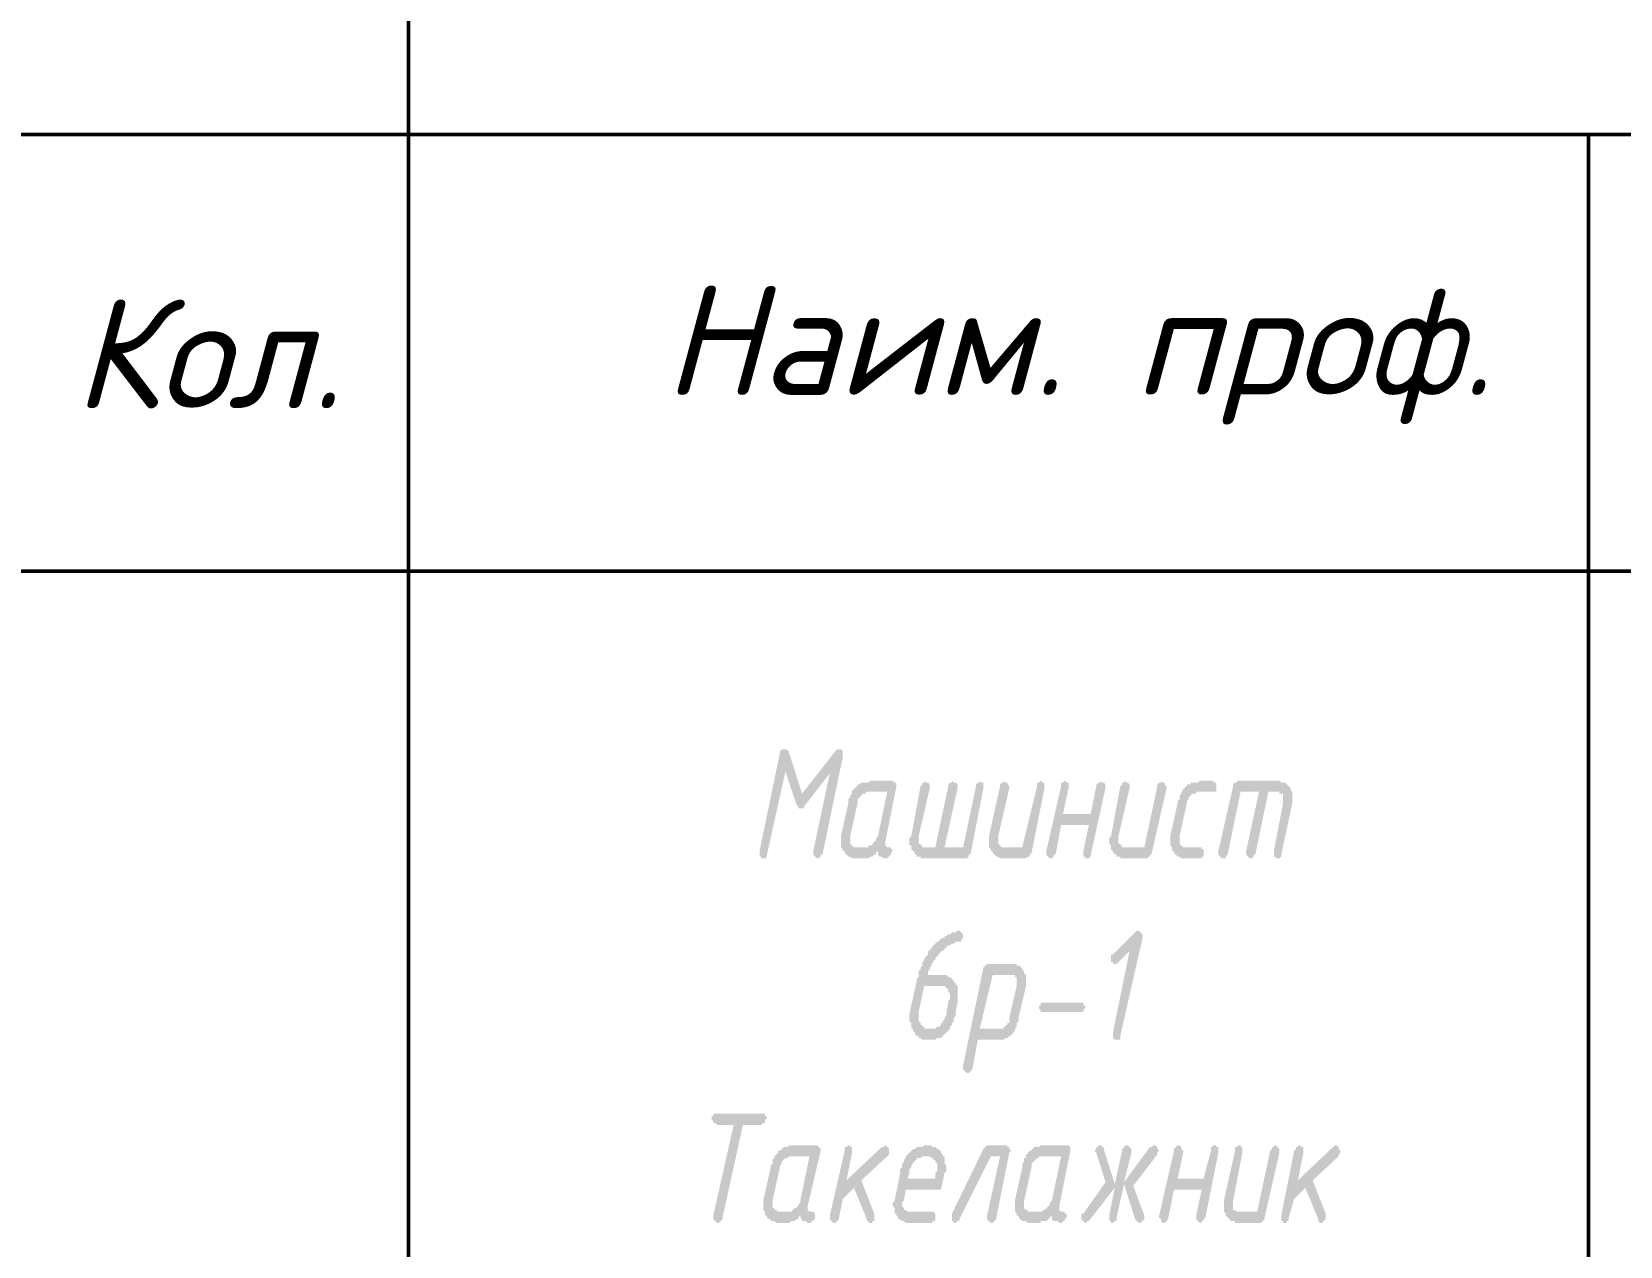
# Model space of a CAD drawing. Header units: millimetres. Extents: x 2279 to 5236, y 896 to 2828.
# Drawn here: x 4141.61 to 4177.96, y 1896.56 to 1924.35 of the extents above; entities that cross this region are included whole.
import ezdxf

# ---------------------------------------------------------------- set-up
doc = ezdxf.new("R2010")
doc.units = ezdxf.units.MM
doc.layers.add('PDF _!!ТОНКАЯ', color=7, linetype='Continuous')
doc.layers.add('PDF _Текст', color=7, linetype='Continuous')
doc.styles.add('PDF ISOCPEUR Italic', font='isocpeui.ttf')

msp = doc.modelspace()

# ---------------------------------------------------------------- hatches: boundary and pattern name
at = {"layer": 'PDF _!!ТОНКАЯ', "transparency": 33554559}
for points in [[(4158.853, 1907.423), (4158.43, 1905.518), (4158.43, 1905.518), (4158.43, 1905.476), (4158.388, 1905.434), (4158.388, 1905.434), (4158.345, 1905.434), (4158.303, 1905.434), (4158.303, 1905.476), (4158.261, 1905.476), (4158.261, 1905.518), (4158.261, 1905.561), (4158.261, 1905.561), (4158.261, 1905.603), (4158.261, 1905.603), (4158.726, 1907.847), (4158.726, 1907.889), (4158.769, 1907.931), (4158.769, 1907.931), (4158.811, 1907.931), (4158.811, 1907.931), (4158.853, 1907.931), (4158.896, 1907.931), (4158.896, 1907.889), (4158.938, 1907.889), (4158.938, 1907.847), (4159.234, 1906.915), (4159.996, 1907.889), (4160.039, 1907.931), (4160.039, 1907.931), (4160.081, 1907.931), (4160.123, 1907.931), (4160.123, 1907.931), (4160.166, 1907.889), (4160.166, 1907.889), (4160.166, 1907.847), (4160.166, 1907.804), (4160.166, 1907.762), (4160.166, 1907.762), (4159.7, 1905.518), (4159.658, 1905.518), (4159.658, 1905.476), (4159.615, 1905.434), (4159.615, 1905.434), (4159.573, 1905.434), (4159.573, 1905.434), (4159.531, 1905.476), (4159.531, 1905.476), (4159.488, 1905.518), (4159.488, 1905.561), (4159.488, 1905.561), (4159.488, 1905.603), (4159.488, 1905.603), (4159.869, 1907.381), (4159.277, 1906.619), (4159.277, 1906.577), (4159.234, 1906.577), (4159.192, 1906.577), (4159.192, 1906.577), (4159.15, 1906.577), (4159.15, 1906.619), (4159.107, 1906.661)], [(4163.087, 1905.518), (4163.045, 1905.518), (4163.045, 1905.476), (4163.045, 1905.476), (4163.002, 1905.434), (4163.002, 1905.434), (4162.96, 1905.434), (4162.028, 1905.434), (4161.986, 1905.434), (4161.944, 1905.434), (4161.944, 1905.476), (4161.901, 1905.476), (4161.859, 1905.476), (4161.859, 1905.518), (4161.817, 1905.518), (4161.817, 1905.561), (4161.817, 1905.561), (4161.774, 1905.603), (4161.774, 1905.603), (4161.732, 1905.645), (4161.732, 1905.688), (4161.732, 1905.73), (4161.69, 1905.73), (4161.69, 1905.772), (4161.69, 1905.815), (4161.69, 1905.857), (4161.69, 1905.857), (4161.69, 1905.899), (4161.732, 1905.942), (4161.944, 1907.085), (4161.986, 1907.127), (4161.986, 1907.169), (4162.028, 1907.169), (4162.028, 1907.169), (4162.071, 1907.212), (4162.071, 1907.169), (4162.113, 1907.169), (4162.113, 1907.169), (4162.155, 1907.127), (4162.155, 1907.085), (4162.155, 1907.085), (4162.155, 1907.042), (4162.155, 1907.042), (4161.901, 1905.942), (4161.901, 1905.899), (4161.901, 1905.857), (4161.901, 1905.857), (4161.901, 1905.815), (4161.901, 1905.772), (4161.944, 1905.772), (4161.944, 1905.73), (4161.986, 1905.73), (4161.986, 1905.688), (4162.028, 1905.688), (4162.071, 1905.688), (4162.071, 1905.688), (4162.282, 1905.688), (4162.579, 1907.085), (4162.579, 1907.127), (4162.621, 1907.169), (4162.621, 1907.169), (4162.664, 1907.169), (4162.664, 1907.212), (4162.706, 1907.169), (4162.748, 1907.169), (4162.748, 1907.169), (4162.791, 1907.127), (4162.791, 1907.085), (4162.791, 1907.085), (4162.791, 1907.042), (4162.791, 1907.042), (4162.494, 1905.688), (4162.918, 1905.688), (4163.214, 1907.085), (4163.214, 1907.127), (4163.256, 1907.169), (4163.256, 1907.169), (4163.299, 1907.169), (4163.299, 1907.212), (4163.341, 1907.169), (4163.341, 1907.169), (4163.383, 1907.169), (4163.383, 1907.127), (4163.383, 1907.085), (4163.383, 1907.085), (4163.383, 1907.042), (4163.383, 1907.042)], [(4164.611, 1907.085), (4164.611, 1907.127), (4164.611, 1907.169), (4164.653, 1907.169), (4164.653, 1907.169), (4164.696, 1907.212), (4164.738, 1907.169), (4164.738, 1907.169), (4164.78, 1907.169), (4164.78, 1907.127), (4164.78, 1907.085), (4164.78, 1907.085), (4164.78, 1907.042), (4164.78, 1907.042), (4164.484, 1905.561), (4164.442, 1905.518), (4164.442, 1905.518), (4164.442, 1905.476), (4164.399, 1905.476), (4164.357, 1905.434), (4164.357, 1905.434), (4164.357, 1905.434), (4163.807, 1905.434), (4163.807, 1905.434), (4163.764, 1905.434), (4163.722, 1905.476), (4163.722, 1905.476), (4163.68, 1905.476), (4163.637, 1905.518), (4163.637, 1905.518), (4163.595, 1905.561), (4163.595, 1905.561), (4163.595, 1905.603), (4163.553, 1905.603), (4163.553, 1905.645), (4163.51, 1905.688), (4163.51, 1905.73), (4163.51, 1905.772), (4163.51, 1905.772), (4163.51, 1905.815), (4163.51, 1905.857), (4163.51, 1905.857), (4163.51, 1905.899), (4163.51, 1905.942), (4163.764, 1907.085), (4163.764, 1907.127), (4163.807, 1907.169), (4163.807, 1907.169), (4163.849, 1907.169), (4163.849, 1907.212), (4163.891, 1907.169), (4163.934, 1907.169), (4163.934, 1907.169), (4163.934, 1907.127), (4163.976, 1907.085), (4163.976, 1907.085), (4163.976, 1907.042), (4163.976, 1907.042), (4163.722, 1905.942), (4163.722, 1905.899), (4163.722, 1905.857), (4163.722, 1905.857), (4163.722, 1905.815), (4163.722, 1905.772), (4163.722, 1905.772), (4163.764, 1905.73), (4163.764, 1905.73), (4163.807, 1905.688), (4163.807, 1905.688), (4163.849, 1905.688), (4163.891, 1905.688), (4164.272, 1905.688)], [(4165.796, 1906.196), (4165.161, 1906.196), (4165.034, 1905.518), (4164.992, 1905.518), (4164.992, 1905.476), (4164.95, 1905.434), (4164.95, 1905.434), (4164.907, 1905.434), (4164.907, 1905.434), (4164.865, 1905.476), (4164.865, 1905.476), (4164.823, 1905.518), (4164.823, 1905.561), (4164.823, 1905.561), (4164.823, 1905.603), (4164.823, 1905.603), (4165.161, 1907.085), (4165.161, 1907.127), (4165.161, 1907.169), (4165.204, 1907.169), (4165.204, 1907.169), (4165.246, 1907.212), (4165.288, 1907.169), (4165.288, 1907.169), (4165.331, 1907.169), (4165.331, 1907.127), (4165.331, 1907.085), (4165.331, 1907.085), (4165.331, 1907.042), (4165.331, 1907.042), (4165.204, 1906.45), (4165.839, 1906.45), (4165.966, 1907.085), (4165.966, 1907.127), (4166.008, 1907.169), (4166.008, 1907.169), (4166.05, 1907.169), (4166.05, 1907.212), (4166.093, 1907.169), (4166.135, 1907.169), (4166.135, 1907.169), (4166.177, 1907.127), (4166.177, 1907.085), (4166.177, 1907.085), (4166.177, 1907.042), (4166.177, 1907.042), (4165.839, 1905.518), (4165.839, 1905.518), (4165.839, 1905.476), (4165.796, 1905.434), (4165.754, 1905.434), (4165.754, 1905.434), (4165.712, 1905.434), (4165.712, 1905.476), (4165.669, 1905.476), (4165.669, 1905.518), (4165.669, 1905.561), (4165.669, 1905.561), (4165.669, 1905.603), (4165.669, 1905.603)], [(4167.363, 1907.085), (4167.363, 1907.127), (4167.405, 1907.169), (4167.405, 1907.169), (4167.447, 1907.169), (4167.447, 1907.212), (4167.49, 1907.169), (4167.532, 1907.169), (4167.532, 1907.169), (4167.532, 1907.127), (4167.574, 1907.085), (4167.574, 1907.085), (4167.574, 1907.042), (4167.574, 1907.042), (4167.236, 1905.561), (4167.236, 1905.518), (4167.193, 1905.518), (4167.193, 1905.476), (4167.151, 1905.476), (4167.151, 1905.434), (4167.109, 1905.434), (4167.109, 1905.434), (4166.601, 1905.434), (4166.558, 1905.434), (4166.516, 1905.434), (4166.516, 1905.476), (4166.474, 1905.476), (4166.431, 1905.476), (4166.431, 1905.518), (4166.389, 1905.518), (4166.389, 1905.561), (4166.347, 1905.561), (4166.347, 1905.603), (4166.347, 1905.603), (4166.304, 1905.645), (4166.304, 1905.688), (4166.304, 1905.73), (4166.262, 1905.772), (4166.262, 1905.772), (4166.262, 1905.815), (4166.262, 1905.857), (4166.262, 1905.857), (4166.262, 1905.899), (4166.304, 1905.942), (4166.516, 1907.085), (4166.558, 1907.127), (4166.558, 1907.169), (4166.601, 1907.169), (4166.601, 1907.169), (4166.643, 1907.212), (4166.643, 1907.169), (4166.685, 1907.169), (4166.685, 1907.169), (4166.728, 1907.127), (4166.728, 1907.085), (4166.728, 1907.085), (4166.728, 1907.042), (4166.728, 1907.042), (4166.474, 1905.942), (4166.474, 1905.899), (4166.474, 1905.857), (4166.474, 1905.857), (4166.474, 1905.815), (4166.474, 1905.772), (4166.516, 1905.772), (4166.516, 1905.73), (4166.558, 1905.73), (4166.558, 1905.688), (4166.601, 1905.688), (4166.643, 1905.688), (4166.643, 1905.688), (4167.066, 1905.688)], [(4168.294, 1905.434), (4167.955, 1905.434), (4167.955, 1905.434), (4167.913, 1905.434), (4167.871, 1905.476), (4167.871, 1905.476), (4167.828, 1905.476), (4167.786, 1905.518), (4167.786, 1905.518), (4167.744, 1905.561), (4167.744, 1905.561), (4167.744, 1905.603), (4167.701, 1905.603), (4167.701, 1905.645), (4167.701, 1905.688), (4167.659, 1905.73), (4167.659, 1905.772), (4167.659, 1905.772), (4167.659, 1905.815), (4167.659, 1905.857), (4167.659, 1905.857), (4167.659, 1905.899), (4167.659, 1905.942), (4167.828, 1906.704), (4167.828, 1906.746), (4167.871, 1906.788), (4167.871, 1906.831), (4167.871, 1906.873), (4167.871, 1906.873), (4167.913, 1906.915), (4167.913, 1906.958), (4167.955, 1907), (4167.955, 1907), (4167.955, 1907.042), (4167.998, 1907.042), (4167.998, 1907.085), (4167.998, 1907.085), (4168.04, 1907.085), (4168.04, 1907.127), (4168.082, 1907.127), (4168.125, 1907.127), (4168.125, 1907.169), (4168.167, 1907.169), (4168.209, 1907.169), (4168.209, 1907.169), (4168.252, 1907.169), (4168.294, 1907.169), (4168.336, 1907.212), (4168.336, 1907.212), (4168.633, 1907.212), (4168.675, 1907.169), (4168.675, 1907.169), (4168.717, 1907.169), (4168.717, 1907.127), (4168.717, 1907.085), (4168.717, 1907.085), (4168.717, 1907.042), (4168.717, 1907), (4168.717, 1906.958), (4168.675, 1906.958), (4168.675, 1906.958), (4168.633, 1906.958), (4168.294, 1906.958), (4168.252, 1906.958), (4168.252, 1906.915), (4168.209, 1906.915), (4168.167, 1906.915), (4168.167, 1906.915), (4168.125, 1906.873), (4168.125, 1906.873), (4168.082, 1906.831), (4168.082, 1906.831), (4168.082, 1906.788), (4168.04, 1906.746), (4168.04, 1906.704), (4168.04, 1906.704), (4167.871, 1905.942), (4167.871, 1905.899), (4167.871, 1905.857), (4167.871, 1905.857), (4167.871, 1905.815), (4167.871, 1905.772), (4167.871, 1905.772), (4167.913, 1905.73), (4167.913, 1905.73), (4167.955, 1905.688), (4167.955, 1905.688), (4167.998, 1905.688), (4168.04, 1905.688), (4168.294, 1905.688), (4168.336, 1905.688), (4168.379, 1905.688), (4168.379, 1905.645), (4168.421, 1905.645), (4168.421, 1905.603), (4168.421, 1905.561), (4168.421, 1905.518), (4168.421, 1905.476), (4168.379, 1905.476), (4168.379, 1905.434), (4168.336, 1905.434), (4168.294, 1905.434)], [(4169.098, 1907.085), (4169.098, 1907.127), (4169.141, 1907.169), (4169.141, 1907.169), (4169.183, 1907.169), (4169.183, 1907.212), (4170.157, 1907.212), (4170.199, 1907.169), (4170.199, 1907.169), (4170.241, 1907.169), (4170.284, 1907.169), (4170.284, 1907.169), (4170.326, 1907.127), (4170.326, 1907.127), (4170.368, 1907.085), (4170.368, 1907.085), (4170.411, 1907.042), (4170.411, 1907), (4170.411, 1907), (4170.453, 1906.958), (4170.453, 1906.915), (4170.453, 1906.873), (4170.453, 1906.831), (4170.453, 1906.788), (4170.453, 1906.788), (4170.453, 1906.746), (4170.453, 1906.704), (4170.453, 1906.704), (4170.199, 1905.518), (4170.199, 1905.518), (4170.199, 1905.476), (4170.157, 1905.434), (4170.114, 1905.434), (4170.114, 1905.434), (4170.072, 1905.434), (4170.072, 1905.476), (4170.03, 1905.476), (4170.03, 1905.518), (4170.03, 1905.561), (4170.03, 1905.561), (4170.03, 1905.603), (4170.03, 1905.603), (4170.241, 1906.704), (4170.241, 1906.746), (4170.241, 1906.788), (4170.241, 1906.788), (4170.241, 1906.831), (4170.241, 1906.831), (4170.241, 1906.873), (4170.241, 1906.915), (4170.199, 1906.915), (4170.157, 1906.915), (4170.157, 1906.958), (4170.114, 1906.958), (4170.114, 1906.958), (4169.903, 1906.958), (4169.606, 1905.518), (4169.564, 1905.518), (4169.564, 1905.476), (4169.522, 1905.434), (4169.522, 1905.434), (4169.479, 1905.434), (4169.479, 1905.434), (4169.437, 1905.476), (4169.437, 1905.476), (4169.395, 1905.518), (4169.395, 1905.561), (4169.395, 1905.561), (4169.395, 1905.603), (4169.395, 1905.603), (4169.691, 1906.958), (4169.268, 1906.958), (4168.971, 1905.518), (4168.971, 1905.518), (4168.929, 1905.476), (4168.929, 1905.434), (4168.887, 1905.434), (4168.887, 1905.434), (4168.844, 1905.434), (4168.802, 1905.476), (4168.802, 1905.476), (4168.76, 1905.518), (4168.76, 1905.561), (4168.76, 1905.561), (4168.76, 1905.603), (4168.76, 1905.603)], [(4166.728, 1903.317), (4166.474, 1903.063), (4166.431, 1903.021), (4166.389, 1903.021), (4166.389, 1903.021), (4166.347, 1903.021), (4166.347, 1903.063), (4166.304, 1903.063), (4166.304, 1903.105), (4166.304, 1903.148), (4166.304, 1903.148), (4166.304, 1903.19), (4166.304, 1903.232), (4166.347, 1903.232), (4166.855, 1903.74), (4166.897, 1903.783), (4166.897, 1903.783), (4166.897, 1903.783), (4166.939, 1903.783), (4166.982, 1903.74), (4166.982, 1903.74), (4167.024, 1903.698), (4167.024, 1903.698), (4167.024, 1903.656), (4167.024, 1903.613), (4167.024, 1903.613), (4166.516, 1901.37), (4166.516, 1901.327), (4166.516, 1901.285), (4166.474, 1901.285), (4166.431, 1901.285), (4166.431, 1901.285), (4166.389, 1901.285), (4166.389, 1901.285), (4166.347, 1901.327), (4166.347, 1901.327), (4166.347, 1901.37), (4166.347, 1901.412), (4166.347, 1901.454), (4166.347, 1901.454)], [(4165.585, 1901.92), (4164.78, 1901.92), (4164.738, 1901.92), (4164.696, 1901.92), (4164.696, 1901.92), (4164.696, 1901.962), (4164.653, 1902.005), (4164.653, 1902.005), (4164.653, 1902.047), (4164.696, 1902.089), (4164.696, 1902.132), (4164.738, 1902.132), (4164.738, 1902.132), (4164.78, 1902.132), (4165.585, 1902.132), (4165.627, 1902.132), (4165.669, 1902.132), (4165.669, 1902.132), (4165.669, 1902.089), (4165.712, 1902.047), (4165.712, 1902.005), (4165.712, 1902.005), (4165.669, 1901.962), (4165.669, 1901.92), (4165.669, 1901.92), (4165.627, 1901.92), (4165.585, 1901.92)], [(4157.88, 1899.338), (4157.414, 1897.221), (4157.414, 1897.178), (4157.372, 1897.136), (4157.372, 1897.136), (4157.329, 1897.094), (4157.329, 1897.094), (4157.287, 1897.094), (4157.245, 1897.136), (4157.245, 1897.136), (4157.202, 1897.178), (4157.202, 1897.221), (4157.202, 1897.221), (4157.202, 1897.263), (4157.202, 1897.263), (4157.668, 1899.338), (4157.287, 1899.338), (4157.245, 1899.38), (4157.202, 1899.38), (4157.202, 1899.38), (4157.202, 1899.422), (4157.16, 1899.465), (4157.16, 1899.465), (4157.16, 1899.507), (4157.202, 1899.549), (4157.202, 1899.592), (4157.202, 1899.592), (4157.245, 1899.592), (4157.287, 1899.592), (4158.303, 1899.592), (4158.345, 1899.592), (4158.388, 1899.592), (4158.388, 1899.592), (4158.388, 1899.549), (4158.43, 1899.507), (4158.43, 1899.465), (4158.388, 1899.465), (4158.388, 1899.422), (4158.388, 1899.38), (4158.345, 1899.38), (4158.345, 1899.38), (4158.303, 1899.338)], [(4160.42, 1897.898), (4160.166, 1897.644), (4160.081, 1897.221), (4160.081, 1897.178), (4160.039, 1897.136), (4160.039, 1897.136), (4159.996, 1897.094), (4159.996, 1897.094), (4159.954, 1897.094), (4159.912, 1897.136), (4159.912, 1897.136), (4159.869, 1897.178), (4159.869, 1897.221), (4159.869, 1897.221), (4159.869, 1897.263), (4159.869, 1897.263), (4160.208, 1898.745), (4160.208, 1898.787), (4160.208, 1898.83), (4160.25, 1898.83), (4160.293, 1898.872), (4160.293, 1898.872), (4160.335, 1898.872), (4160.335, 1898.83), (4160.377, 1898.83), (4160.377, 1898.787), (4160.377, 1898.787), (4160.377, 1898.745), (4160.377, 1898.703), (4160.377, 1898.703), (4160.25, 1898.068), (4161.055, 1898.83), (4161.097, 1898.83), (4161.139, 1898.872), (4161.139, 1898.872), (4161.139, 1898.872), (4161.182, 1898.83), (4161.182, 1898.83), (4161.224, 1898.787), (4161.224, 1898.745), (4161.224, 1898.745), (4161.224, 1898.703), (4161.224, 1898.66), (4161.182, 1898.618), (4161.182, 1898.618), (4160.589, 1898.068), (4160.885, 1897.305), (4160.885, 1897.263), (4160.885, 1897.221), (4160.885, 1897.178), (4160.885, 1897.178), (4160.885, 1897.136), (4160.843, 1897.136), (4160.843, 1897.094), (4160.801, 1897.094), (4160.758, 1897.094), (4160.758, 1897.136), (4160.716, 1897.136), (4160.716, 1897.178)], [(4163.891, 1898.872), (4163.934, 1898.872), (4163.934, 1898.83), (4163.976, 1898.83), (4163.976, 1898.787), (4163.976, 1898.787), (4164.018, 1898.745), (4163.976, 1898.703), (4163.976, 1898.703), (4163.68, 1897.221), (4163.68, 1897.178), (4163.637, 1897.136), (4163.637, 1897.136), (4163.595, 1897.094), (4163.595, 1897.094), (4163.553, 1897.094), (4163.51, 1897.136), (4163.51, 1897.136), (4163.468, 1897.178), (4163.468, 1897.221), (4163.468, 1897.221), (4163.468, 1897.263), (4163.468, 1897.263), (4163.764, 1898.618), (4163.553, 1898.618), (4162.833, 1897.178), (4162.833, 1897.136), (4162.791, 1897.136), (4162.748, 1897.094), (4162.748, 1897.094), (4162.706, 1897.094), (4162.706, 1897.136), (4162.664, 1897.136), (4162.664, 1897.178), (4162.664, 1897.178), (4162.664, 1897.221), (4162.664, 1897.263), (4162.664, 1897.305), (4163.383, 1898.787), (4163.426, 1898.83), (4163.426, 1898.83), (4163.468, 1898.872), (4163.468, 1898.872)], [(4166.601, 1897.983), (4166.431, 1897.221), (4166.431, 1897.178), (4166.431, 1897.136), (4166.389, 1897.136), (4166.347, 1897.094), (4166.347, 1897.094), (4166.304, 1897.094), (4166.304, 1897.136), (4166.262, 1897.136), (4166.262, 1897.178), (4166.262, 1897.221), (4166.262, 1897.221), (4166.262, 1897.263), (4166.262, 1897.263), (4166.389, 1897.898), (4165.796, 1897.136), (4165.754, 1897.136), (4165.754, 1897.094), (4165.712, 1897.094), (4165.712, 1897.094), (4165.669, 1897.136), (4165.669, 1897.136), (4165.627, 1897.178), (4165.627, 1897.221), (4165.627, 1897.221), (4165.627, 1897.263), (4165.627, 1897.305), (4165.669, 1897.305), (4166.177, 1898.025), (4165.966, 1898.703), (4165.966, 1898.703), (4165.923, 1898.745), (4165.966, 1898.787), (4165.966, 1898.787), (4165.966, 1898.83), (4166.008, 1898.83), (4166.008, 1898.872), (4166.05, 1898.872), (4166.093, 1898.872), (4166.093, 1898.83), (4166.135, 1898.83), (4166.135, 1898.787), (4166.135, 1898.787), (4166.389, 1897.983), (4166.558, 1898.745), (4166.558, 1898.787), (4166.601, 1898.83), (4166.601, 1898.83), (4166.643, 1898.872), (4166.643, 1898.872), (4166.685, 1898.872), (4166.728, 1898.83), (4166.728, 1898.83), (4166.77, 1898.787), (4166.77, 1898.787), (4166.77, 1898.745), (4166.77, 1898.703), (4166.77, 1898.703), (4166.601, 1898.025), (4167.193, 1898.83), (4167.236, 1898.83), (4167.278, 1898.872), (4167.278, 1898.872), (4167.32, 1898.872), (4167.363, 1898.83), (4167.363, 1898.83), (4167.363, 1898.787), (4167.405, 1898.745), (4167.405, 1898.745), (4167.363, 1898.703), (4167.363, 1898.66), (4167.363, 1898.66), (4166.812, 1897.941), (4167.066, 1897.263), (4167.066, 1897.263), (4167.066, 1897.221), (4167.066, 1897.178), (4167.066, 1897.178), (4167.024, 1897.136), (4167.024, 1897.136), (4166.982, 1897.094), (4166.982, 1897.094), (4166.939, 1897.094), (4166.897, 1897.136), (4166.897, 1897.136), (4166.855, 1897.178), (4166.855, 1897.178)], [(4168.379, 1897.856), (4167.744, 1897.856), (4167.617, 1897.221), (4167.617, 1897.178), (4167.574, 1897.136), (4167.574, 1897.136), (4167.532, 1897.094), (4167.532, 1897.094), (4167.49, 1897.094), (4167.447, 1897.136), (4167.447, 1897.136), (4167.447, 1897.178), (4167.405, 1897.221), (4167.405, 1897.221), (4167.405, 1897.263), (4167.405, 1897.263), (4167.744, 1898.745), (4167.744, 1898.787), (4167.786, 1898.83), (4167.786, 1898.83), (4167.828, 1898.872), (4167.828, 1898.872), (4167.871, 1898.872), (4167.913, 1898.83), (4167.913, 1898.83), (4167.913, 1898.787), (4167.955, 1898.745), (4167.955, 1898.745), (4167.955, 1898.703), (4167.955, 1898.703), (4167.828, 1898.11), (4168.421, 1898.11), (4168.59, 1898.745), (4168.59, 1898.787), (4168.59, 1898.83), (4168.633, 1898.83), (4168.633, 1898.872), (4168.675, 1898.872), (4168.717, 1898.872), (4168.717, 1898.83), (4168.76, 1898.83), (4168.76, 1898.787), (4168.76, 1898.787), (4168.76, 1898.745), (4168.76, 1898.703), (4168.76, 1898.703), (4168.463, 1897.221), (4168.421, 1897.178), (4168.421, 1897.136), (4168.379, 1897.136), (4168.379, 1897.094), (4168.336, 1897.094), (4168.336, 1897.094), (4168.294, 1897.136), (4168.294, 1897.136), (4168.252, 1897.178), (4168.252, 1897.221), (4168.252, 1897.221), (4168.252, 1897.263), (4168.252, 1897.263)], [(4169.945, 1898.745), (4169.987, 1898.787), (4169.987, 1898.83), (4170.03, 1898.83), (4170.03, 1898.872), (4170.072, 1898.872), (4170.072, 1898.872), (4170.114, 1898.83), (4170.114, 1898.83), (4170.157, 1898.787), (4170.157, 1898.787), (4170.157, 1898.745), (4170.157, 1898.703), (4170.157, 1898.703), (4169.818, 1897.221), (4169.818, 1897.178), (4169.818, 1897.178), (4169.776, 1897.136), (4169.776, 1897.136), (4169.733, 1897.094), (4169.691, 1897.094), (4169.691, 1897.094), (4169.183, 1897.094), (4169.141, 1897.094), (4169.141, 1897.136), (4169.098, 1897.136), (4169.056, 1897.136), (4169.056, 1897.136), (4169.014, 1897.178), (4169.014, 1897.178), (4168.971, 1897.221), (4168.971, 1897.221), (4168.929, 1897.263), (4168.929, 1897.305), (4168.929, 1897.305), (4168.887, 1897.348), (4168.887, 1897.39), (4168.887, 1897.432), (4168.887, 1897.475), (4168.887, 1897.475), (4168.887, 1897.517), (4168.887, 1897.559), (4168.887, 1897.602), (4168.887, 1897.602), (4169.141, 1898.745), (4169.141, 1898.787), (4169.141, 1898.83), (4169.183, 1898.83), (4169.225, 1898.872), (4169.225, 1898.872), (4169.268, 1898.872), (4169.268, 1898.83), (4169.31, 1898.83), (4169.31, 1898.787), (4169.31, 1898.787), (4169.31, 1898.745), (4169.31, 1898.703), (4169.31, 1898.703), (4169.098, 1897.602), (4169.098, 1897.559), (4169.098, 1897.517), (4169.098, 1897.517), (4169.098, 1897.475), (4169.098, 1897.432), (4169.098, 1897.432), (4169.098, 1897.39), (4169.141, 1897.39), (4169.141, 1897.39), (4169.183, 1897.348), (4169.225, 1897.348), (4169.225, 1897.348), (4169.649, 1897.348)], [(4170.749, 1897.898), (4170.495, 1897.644), (4170.368, 1897.221), (4170.368, 1897.178), (4170.368, 1897.136), (4170.326, 1897.136), (4170.326, 1897.094), (4170.284, 1897.094), (4170.241, 1897.094), (4170.241, 1897.136), (4170.199, 1897.136), (4170.199, 1897.178), (4170.199, 1897.221), (4170.199, 1897.221), (4170.199, 1897.263), (4170.199, 1897.263), (4170.495, 1898.745), (4170.538, 1898.787), (4170.538, 1898.83), (4170.58, 1898.83), (4170.58, 1898.872), (4170.622, 1898.872), (4170.622, 1898.872), (4170.665, 1898.83), (4170.707, 1898.83), (4170.707, 1898.787), (4170.707, 1898.787), (4170.707, 1898.745), (4170.707, 1898.703), (4170.707, 1898.703), (4170.58, 1898.068), (4171.384, 1898.83), (4171.384, 1898.83), (4171.427, 1898.872), (4171.427, 1898.872), (4171.469, 1898.872), (4171.511, 1898.83), (4171.511, 1898.83), (4171.511, 1898.787), (4171.554, 1898.745), (4171.554, 1898.745), (4171.554, 1898.703), (4171.511, 1898.66), (4171.511, 1898.618), (4171.511, 1898.618), (4170.919, 1898.068), (4171.215, 1897.305), (4171.215, 1897.263), (4171.215, 1897.221), (4171.215, 1897.178), (4171.215, 1897.178), (4171.173, 1897.136), (4171.173, 1897.136), (4171.13, 1897.094), (4171.13, 1897.094), (4171.088, 1897.094), (4171.046, 1897.136), (4171.046, 1897.136), (4171.046, 1897.178)]]:
    msp.add_hatch(color=256, dxfattribs=at).paths.add_polyline_path(points)
h = msp.add_hatch(color=256, dxfattribs=at)
h.paths.add_polyline_path([(4160.504, 1905.688), (4160.674, 1905.688), (4160.716, 1905.688), (4160.758, 1905.688), (4160.758, 1905.73), (4160.801, 1905.73), (4160.843, 1905.73), (4160.843, 1905.772), (4160.885, 1905.815), (4160.885, 1905.815), (4160.928, 1905.857), (4160.928, 1905.899), (4160.928, 1905.899), (4160.97, 1905.942), (4161.182, 1906.958), (4160.758, 1906.958), (4160.716, 1906.958), (4160.674, 1906.915), (4160.674, 1906.915), (4160.631, 1906.915), (4160.631, 1906.915), (4160.589, 1906.873), (4160.589, 1906.873), (4160.547, 1906.831), (4160.547, 1906.831), (4160.504, 1906.788), (4160.504, 1906.746), (4160.504, 1906.704), (4160.504, 1906.704), (4160.335, 1905.942), (4160.335, 1905.899), (4160.335, 1905.857), (4160.335, 1905.857), (4160.335, 1905.815), (4160.335, 1905.772), (4160.335, 1905.772), (4160.377, 1905.73), (4160.377, 1905.73), (4160.42, 1905.688), (4160.42, 1905.688), (4160.462, 1905.688), (4160.504, 1905.688)], flags=0)
h.paths.add_polyline_path([(4160.42, 1905.434), (4160.42, 1905.434), (4160.377, 1905.434), (4160.335, 1905.476), (4160.293, 1905.476), (4160.293, 1905.476), (4160.25, 1905.518), (4160.25, 1905.518), (4160.208, 1905.561), (4160.208, 1905.561), (4160.208, 1905.603), (4160.166, 1905.603), (4160.166, 1905.645), (4160.123, 1905.688), (4160.123, 1905.73), (4160.123, 1905.73), (4160.123, 1905.772), (4160.123, 1905.815), (4160.123, 1905.815), (4160.123, 1905.857), (4160.123, 1905.899), (4160.123, 1905.942), (4160.293, 1906.704), (4160.293, 1906.746), (4160.293, 1906.788), (4160.335, 1906.831), (4160.335, 1906.873), (4160.335, 1906.873), (4160.377, 1906.915), (4160.377, 1906.958), (4160.377, 1907), (4160.42, 1907), (4160.42, 1907.042), (4160.462, 1907.042), (4160.462, 1907.085), (4160.462, 1907.085), (4160.504, 1907.085), (4160.504, 1907.127), (4160.547, 1907.127), (4160.547, 1907.127), (4160.589, 1907.169), (4160.631, 1907.169), (4160.631, 1907.169), (4160.674, 1907.169), (4160.716, 1907.169), (4160.758, 1907.169), (4160.801, 1907.212), (4160.801, 1907.212), (4161.309, 1907.212), (4161.351, 1907.169), (4161.393, 1907.169), (4161.393, 1907.169), (4161.393, 1907.127), (4161.393, 1907.085), (4161.393, 1907.085), (4161.139, 1905.815), (4161.139, 1905.772), (4161.139, 1905.772), (4161.139, 1905.73), (4161.139, 1905.73), (4161.182, 1905.688), (4161.182, 1905.688), (4161.224, 1905.688), (4161.224, 1905.688), (4161.266, 1905.688), (4161.266, 1905.645), (4161.309, 1905.645), (4161.309, 1905.603), (4161.266, 1905.561), (4161.266, 1905.518), (4161.266, 1905.518), (4161.224, 1905.476), (4161.224, 1905.476), (4161.182, 1905.434), (4161.182, 1905.434), (4161.139, 1905.434), (4161.139, 1905.434), (4161.097, 1905.434), (4161.055, 1905.476), (4161.012, 1905.476), (4161.012, 1905.476), (4160.97, 1905.518), (4160.97, 1905.518), (4160.97, 1905.561), (4160.97, 1905.603), (4160.928, 1905.561), (4160.928, 1905.518), (4160.885, 1905.518), (4160.885, 1905.518), (4160.843, 1905.476), (4160.801, 1905.476), (4160.801, 1905.476), (4160.758, 1905.434), (4160.716, 1905.434), (4160.674, 1905.434), (4160.674, 1905.434), (4160.631, 1905.434)], flags=0)
h = msp.add_hatch(color=256, dxfattribs=at)
h.paths.add_polyline_path([(4162.155, 1901.539), (4162.155, 1901.539), (4162.198, 1901.539), (4162.24, 1901.539), (4162.282, 1901.539), (4162.282, 1901.539), (4162.325, 1901.581), (4162.325, 1901.581), (4162.367, 1901.581), (4162.41, 1901.624), (4162.41, 1901.624), (4162.41, 1901.666), (4162.452, 1901.666), (4162.452, 1901.708), (4162.494, 1901.751), (4162.494, 1901.751), (4162.494, 1901.793), (4162.537, 1901.835), (4162.537, 1901.878), (4162.537, 1901.92), (4162.579, 1902.132), (4162.579, 1902.174), (4162.621, 1902.216), (4162.621, 1902.259), (4162.621, 1902.301), (4162.621, 1902.343), (4162.621, 1902.343), (4162.579, 1902.386), (4162.579, 1902.428), (4162.579, 1902.428), (4162.537, 1902.47), (4162.537, 1902.47), (4162.494, 1902.513), (4162.494, 1902.513), (4162.452, 1902.513), (4162.41, 1902.513), (4162.367, 1902.513), (4162.367, 1902.513), (4162.028, 1902.513), (4161.901, 1901.92), (4161.901, 1901.878), (4161.901, 1901.835), (4161.901, 1901.793), (4161.901, 1901.751), (4161.901, 1901.708), (4161.901, 1901.708), (4161.944, 1901.666), (4161.944, 1901.624), (4161.986, 1901.624), (4161.986, 1901.624), (4161.986, 1901.581), (4162.028, 1901.581), (4162.028, 1901.539), (4162.071, 1901.539), (4162.113, 1901.539), (4162.155, 1901.539), (4162.155, 1901.539)], flags=0)
h.paths.add_polyline_path([(4162.071, 1901.285), (4162.071, 1901.285), (4162.028, 1901.285), (4161.986, 1901.285), (4161.986, 1901.285), (4161.944, 1901.327), (4161.944, 1901.327), (4161.901, 1901.327), (4161.901, 1901.37), (4161.859, 1901.37), (4161.817, 1901.412), (4161.817, 1901.454), (4161.817, 1901.454), (4161.774, 1901.497), (4161.774, 1901.539), (4161.732, 1901.539), (4161.732, 1901.581), (4161.732, 1901.624), (4161.732, 1901.666), (4161.69, 1901.708), (4161.69, 1901.751), (4161.69, 1901.751), (4161.69, 1901.793), (4161.69, 1901.835), (4161.69, 1901.878), (4161.69, 1901.878), (4161.859, 1902.64), (4161.859, 1902.682), (4161.901, 1902.724), (4161.901, 1902.767), (4161.901, 1902.809), (4161.901, 1902.851), (4161.944, 1902.894), (4161.944, 1902.936), (4161.944, 1902.936), (4161.986, 1902.978), (4161.986, 1903.021), (4161.986, 1903.063), (4162.028, 1903.105), (4162.028, 1903.105), (4162.028, 1903.148), (4162.071, 1903.19), (4162.071, 1903.19), (4162.113, 1903.232), (4162.113, 1903.275), (4162.113, 1903.317), (4162.155, 1903.317), (4162.155, 1903.359), (4162.198, 1903.359), (4162.198, 1903.402), (4162.24, 1903.444), (4162.24, 1903.444), (4162.282, 1903.486), (4162.282, 1903.486), (4162.325, 1903.529), (4162.367, 1903.529), (4162.367, 1903.571), (4162.41, 1903.571), (4162.41, 1903.613), (4162.452, 1903.613), (4162.494, 1903.613), (4162.494, 1903.656), (4162.537, 1903.656), (4162.579, 1903.698), (4162.579, 1903.698), (4162.621, 1903.698), (4162.664, 1903.74), (4162.664, 1903.74), (4162.706, 1903.74), (4162.748, 1903.74), (4162.791, 1903.783), (4162.791, 1903.783), (4162.791, 1903.783), (4162.791, 1903.783), (4162.833, 1903.783), (4162.875, 1903.74), (4162.875, 1903.74), (4162.918, 1903.698), (4162.918, 1903.698), (4162.918, 1903.656), (4162.918, 1903.613), (4162.875, 1903.571), (4162.875, 1903.571), (4162.875, 1903.529), (4162.833, 1903.529), (4162.833, 1903.529), (4162.791, 1903.529), (4162.748, 1903.529), (4162.706, 1903.486), (4162.706, 1903.486), (4162.664, 1903.486), (4162.621, 1903.444), (4162.621, 1903.444), (4162.579, 1903.444), (4162.537, 1903.402), (4162.537, 1903.402), (4162.494, 1903.359), (4162.494, 1903.359), (4162.452, 1903.317), (4162.41, 1903.317), (4162.41, 1903.275), (4162.367, 1903.275), (4162.367, 1903.232), (4162.325, 1903.19), (4162.325, 1903.19), (4162.282, 1903.148), (4162.282, 1903.105), (4162.24, 1903.105), (4162.24, 1903.063), (4162.198, 1903.021), (4162.198, 1903.021), (4162.198, 1902.978), (4162.155, 1902.936), (4162.155, 1902.894), (4162.155, 1902.894), (4162.113, 1902.851), (4162.113, 1902.809), (4162.113, 1902.767), (4162.41, 1902.767), (4162.452, 1902.767), (4162.494, 1902.767), (4162.494, 1902.767), (4162.537, 1902.767), (4162.579, 1902.724), (4162.579, 1902.724), (4162.621, 1902.724), (4162.664, 1902.682), (4162.664, 1902.682), (4162.706, 1902.64), (4162.706, 1902.64), (4162.706, 1902.597), (4162.748, 1902.597), (4162.748, 1902.555), (4162.791, 1902.513), (4162.791, 1902.47), (4162.791, 1902.47), (4162.791, 1902.428), (4162.791, 1902.386), (4162.791, 1902.343), (4162.791, 1902.301), (4162.791, 1902.301), (4162.791, 1902.259), (4162.791, 1902.216), (4162.791, 1902.174), (4162.791, 1902.132), (4162.748, 1901.92), (4162.748, 1901.835), (4162.706, 1901.793), (4162.706, 1901.793), (4162.706, 1901.751), (4162.706, 1901.708), (4162.664, 1901.666), (4162.664, 1901.624), (4162.621, 1901.581), (4162.621, 1901.581), (4162.621, 1901.539), (4162.579, 1901.497), (4162.579, 1901.497), (4162.537, 1901.454), (4162.537, 1901.454), (4162.494, 1901.412), (4162.494, 1901.412), (4162.452, 1901.37), (4162.452, 1901.37), (4162.41, 1901.327), (4162.41, 1901.327), (4162.367, 1901.327), (4162.367, 1901.327), (4162.325, 1901.327), (4162.282, 1901.285), (4162.282, 1901.285), (4162.24, 1901.285), (4162.198, 1901.285), (4162.155, 1901.285), (4162.155, 1901.285), (4162.113, 1901.285), (4162.071, 1901.285)], flags=0)
h = msp.add_hatch(color=256, dxfattribs=at)
h.paths.add_polyline_path([(4163.383, 1902.936), (4163.426, 1902.978), (4163.426, 1902.978), (4163.468, 1903.021), (4163.468, 1903.021), (4163.51, 1903.021), (4164.061, 1903.021), (4164.061, 1903.021), (4164.103, 1903.021), (4164.145, 1903.021), (4164.145, 1902.978), (4164.188, 1902.978), (4164.23, 1902.978), (4164.23, 1902.936), (4164.272, 1902.936), (4164.272, 1902.894), (4164.272, 1902.894), (4164.315, 1902.851), (4164.315, 1902.809), (4164.357, 1902.767), (4164.357, 1902.767), (4164.357, 1902.724), (4164.357, 1902.682), (4164.357, 1902.64), (4164.357, 1902.64), (4164.357, 1902.597), (4164.357, 1902.555), (4164.357, 1902.513), (4164.188, 1901.793), (4164.188, 1901.751), (4164.188, 1901.708), (4164.145, 1901.666), (4164.145, 1901.624), (4164.145, 1901.581), (4164.103, 1901.539), (4164.103, 1901.497), (4164.103, 1901.497), (4164.061, 1901.454), (4164.061, 1901.412), (4164.018, 1901.412), (4164.018, 1901.37), (4163.976, 1901.37), (4163.976, 1901.37), (4163.934, 1901.327), (4163.934, 1901.327), (4163.891, 1901.327), (4163.849, 1901.285), (4163.849, 1901.285), (4163.807, 1901.285), (4163.764, 1901.285), (4163.722, 1901.285), (4163.68, 1901.285), (4163.68, 1901.285), (4163.256, 1901.285), (4163.129, 1900.608), (4163.087, 1900.565), (4163.087, 1900.565), (4163.045, 1900.523), (4163.045, 1900.523), (4163.002, 1900.523), (4163.002, 1900.523), (4162.96, 1900.565), (4162.96, 1900.565), (4162.918, 1900.608), (4162.918, 1900.608), (4162.918, 1900.65), (4162.918, 1900.692), (4162.918, 1900.692)], flags=0)
h.paths.add_polyline_path([(4163.595, 1902.767), (4163.299, 1901.539), (4163.722, 1901.539), (4163.764, 1901.539), (4163.807, 1901.539), (4163.807, 1901.539), (4163.849, 1901.539), (4163.849, 1901.581), (4163.891, 1901.581), (4163.891, 1901.624), (4163.934, 1901.624), (4163.934, 1901.666), (4163.976, 1901.666), (4163.976, 1901.708), (4163.976, 1901.751), (4163.976, 1901.793), (4164.145, 1902.513), (4164.145, 1902.555), (4164.145, 1902.597), (4164.145, 1902.597), (4164.145, 1902.64), (4164.145, 1902.682), (4164.145, 1902.724), (4164.103, 1902.724), (4164.103, 1902.767), (4164.061, 1902.767), (4164.061, 1902.767), (4164.018, 1902.767), (4163.976, 1902.767)], flags=0)
h = msp.add_hatch(color=256, dxfattribs=at)
h.paths.add_polyline_path([(4158.726, 1897.348), (4158.938, 1897.348), (4158.938, 1897.348), (4158.98, 1897.348), (4159.023, 1897.39), (4159.023, 1897.39), (4159.065, 1897.432), (4159.107, 1897.432), (4159.107, 1897.475), (4159.15, 1897.475), (4159.15, 1897.517), (4159.192, 1897.559), (4159.192, 1897.602), (4159.192, 1897.602), (4159.404, 1898.618), (4158.98, 1898.618), (4158.938, 1898.618), (4158.938, 1898.618), (4158.896, 1898.576), (4158.853, 1898.576), (4158.853, 1898.576), (4158.811, 1898.533), (4158.811, 1898.533), (4158.769, 1898.491), (4158.769, 1898.491), (4158.769, 1898.449), (4158.726, 1898.406), (4158.726, 1898.364), (4158.726, 1898.364), (4158.557, 1897.602), (4158.557, 1897.559), (4158.557, 1897.517), (4158.557, 1897.517), (4158.557, 1897.475), (4158.557, 1897.432), (4158.599, 1897.432), (4158.599, 1897.39), (4158.599, 1897.39), (4158.642, 1897.39), (4158.684, 1897.348), (4158.684, 1897.348), (4158.726, 1897.348)], flags=0)
h.paths.add_polyline_path([(4158.684, 1897.094), (4158.642, 1897.094), (4158.599, 1897.136), (4158.599, 1897.136), (4158.557, 1897.136), (4158.515, 1897.136), (4158.515, 1897.178), (4158.472, 1897.178), (4158.43, 1897.221), (4158.43, 1897.221), (4158.43, 1897.263), (4158.388, 1897.263), (4158.388, 1897.305), (4158.388, 1897.348), (4158.345, 1897.39), (4158.345, 1897.432), (4158.345, 1897.475), (4158.345, 1897.475), (4158.345, 1897.517), (4158.345, 1897.559), (4158.345, 1897.559), (4158.345, 1897.602), (4158.515, 1898.364), (4158.515, 1898.406), (4158.557, 1898.449), (4158.557, 1898.491), (4158.557, 1898.533), (4158.599, 1898.576), (4158.599, 1898.576), (4158.599, 1898.618), (4158.642, 1898.66), (4158.642, 1898.66), (4158.684, 1898.703), (4158.684, 1898.745), (4158.684, 1898.745), (4158.684, 1898.745), (4158.726, 1898.745), (4158.769, 1898.787), (4158.769, 1898.787), (4158.811, 1898.83), (4158.811, 1898.83), (4158.853, 1898.83), (4158.896, 1898.83), (4158.896, 1898.83), (4158.938, 1898.872), (4158.98, 1898.872), (4159.023, 1898.872), (4159.065, 1898.872), (4159.573, 1898.872), (4159.573, 1898.872), (4159.615, 1898.83), (4159.615, 1898.83), (4159.658, 1898.787), (4159.658, 1898.745), (4159.658, 1898.745), (4159.361, 1897.475), (4159.361, 1897.432), (4159.361, 1897.432), (4159.361, 1897.432), (4159.361, 1897.39), (4159.404, 1897.348), (4159.446, 1897.348), (4159.446, 1897.348), (4159.488, 1897.348), (4159.488, 1897.348), (4159.531, 1897.305), (4159.531, 1897.305), (4159.531, 1897.263), (4159.531, 1897.221), (4159.531, 1897.178), (4159.488, 1897.178), (4159.488, 1897.136), (4159.446, 1897.136), (4159.446, 1897.094), (4159.404, 1897.094), (4159.404, 1897.094), (4159.361, 1897.094), (4159.319, 1897.136), (4159.277, 1897.136), (4159.277, 1897.136), (4159.234, 1897.136), (4159.234, 1897.178), (4159.192, 1897.221), (4159.192, 1897.221), (4159.192, 1897.263), (4159.15, 1897.221), (4159.15, 1897.221), (4159.15, 1897.178), (4159.107, 1897.178), (4159.065, 1897.136), (4159.065, 1897.136), (4159.023, 1897.136), (4158.98, 1897.136), (4158.98, 1897.136), (4158.938, 1897.094), (4158.896, 1897.094), (4158.853, 1897.094)], flags=0)
h = msp.add_hatch(color=256, dxfattribs=at)
h.paths.add_polyline_path([(4162.282, 1898.237), (4162.325, 1898.279), (4162.325, 1898.322), (4162.325, 1898.364), (4162.325, 1898.364), (4162.325, 1898.406), (4162.325, 1898.449), (4162.282, 1898.491), (4162.282, 1898.491), (4162.282, 1898.533), (4162.24, 1898.533), (4162.24, 1898.576), (4162.198, 1898.576), (4162.198, 1898.576), (4162.155, 1898.618), (4162.113, 1898.618), (4162.113, 1898.618), (4162.071, 1898.618), (4162.028, 1898.618), (4161.986, 1898.618), (4161.986, 1898.618), (4161.944, 1898.576), (4161.901, 1898.576), (4161.901, 1898.576), (4161.859, 1898.576), (4161.859, 1898.533), (4161.817, 1898.533), (4161.817, 1898.491), (4161.774, 1898.491), (4161.774, 1898.449), (4161.732, 1898.406), (4161.732, 1898.406), (4161.732, 1898.364), (4161.69, 1898.322), (4161.69, 1898.279), (4161.69, 1898.279), (4161.69, 1898.237), (4161.647, 1898.11), (4162.282, 1898.11)], flags=0)
h.paths.add_polyline_path([(4162.494, 1898.237), (4162.41, 1897.856), (4161.605, 1897.856), (4161.563, 1897.602), (4161.52, 1897.559), (4161.52, 1897.517), (4161.52, 1897.517), (4161.52, 1897.475), (4161.563, 1897.432), (4161.563, 1897.432), (4161.563, 1897.39), (4161.605, 1897.39), (4161.605, 1897.39), (4161.647, 1897.348), (4161.69, 1897.348), (4161.69, 1897.348), (4162.198, 1897.348), (4162.24, 1897.348), (4162.24, 1897.348), (4162.282, 1897.305), (4162.282, 1897.305), (4162.282, 1897.263), (4162.282, 1897.221), (4162.282, 1897.178), (4162.282, 1897.178), (4162.282, 1897.136), (4162.24, 1897.136), (4162.198, 1897.094), (4162.198, 1897.094), (4161.647, 1897.094), (4161.605, 1897.094), (4161.563, 1897.136), (4161.563, 1897.136), (4161.52, 1897.136), (4161.52, 1897.136), (4161.478, 1897.178), (4161.436, 1897.178), (4161.436, 1897.221), (4161.436, 1897.221), (4161.393, 1897.263), (4161.393, 1897.305), (4161.351, 1897.305), (4161.351, 1897.348), (4161.351, 1897.39), (4161.351, 1897.432), (4161.309, 1897.475), (4161.309, 1897.475), (4161.309, 1897.517), (4161.309, 1897.559), (4161.351, 1897.602), (4161.351, 1897.602), (4161.478, 1898.237), (4161.478, 1898.279), (4161.478, 1898.322), (4161.52, 1898.364), (4161.52, 1898.406), (4161.52, 1898.449), (4161.563, 1898.491), (4161.563, 1898.491), (4161.563, 1898.533), (4161.605, 1898.576), (4161.605, 1898.618), (4161.605, 1898.618), (4161.647, 1898.66), (4161.647, 1898.66), (4161.69, 1898.703), (4161.69, 1898.703), (4161.732, 1898.745), (4161.732, 1898.745), (4161.774, 1898.787), (4161.774, 1898.787), (4161.817, 1898.787), (4161.817, 1898.787), (4161.859, 1898.83), (4161.901, 1898.83), (4161.944, 1898.83), (4161.944, 1898.83), (4161.986, 1898.83), (4162.028, 1898.872), (4162.071, 1898.872), (4162.071, 1898.872), (4162.113, 1898.872), (4162.155, 1898.872), (4162.198, 1898.872), (4162.198, 1898.83), (4162.24, 1898.83), (4162.282, 1898.83), (4162.282, 1898.83), (4162.325, 1898.787), (4162.367, 1898.787), (4162.367, 1898.745), (4162.41, 1898.745), (4162.41, 1898.703), (4162.41, 1898.703), (4162.452, 1898.66), (4162.452, 1898.618), (4162.494, 1898.618), (4162.494, 1898.576), (4162.494, 1898.533), (4162.494, 1898.491), (4162.494, 1898.449), (4162.537, 1898.406), (4162.537, 1898.364), (4162.537, 1898.364), (4162.537, 1898.322), (4162.537, 1898.279), (4162.494, 1898.237), (4162.494, 1898.237)], flags=0)
h = msp.add_hatch(color=256, dxfattribs=at)
h.paths.add_polyline_path([(4164.484, 1897.348), (4164.696, 1897.348), (4164.696, 1897.348), (4164.738, 1897.348), (4164.738, 1897.39), (4164.78, 1897.39), (4164.823, 1897.432), (4164.823, 1897.432), (4164.865, 1897.475), (4164.865, 1897.475), (4164.907, 1897.517), (4164.907, 1897.559), (4164.95, 1897.602), (4164.95, 1897.602), (4165.161, 1898.618), (4164.738, 1898.618), (4164.696, 1898.618), (4164.653, 1898.618), (4164.653, 1898.576), (4164.611, 1898.576), (4164.611, 1898.576), (4164.569, 1898.533), (4164.569, 1898.533), (4164.526, 1898.491), (4164.526, 1898.491), (4164.484, 1898.449), (4164.484, 1898.406), (4164.484, 1898.364), (4164.484, 1898.364), (4164.315, 1897.602), (4164.315, 1897.559), (4164.315, 1897.517), (4164.315, 1897.517), (4164.315, 1897.475), (4164.315, 1897.432), (4164.315, 1897.432), (4164.357, 1897.39), (4164.357, 1897.39), (4164.399, 1897.39), (4164.399, 1897.348), (4164.442, 1897.348), (4164.484, 1897.348)], flags=0)
h.paths.add_polyline_path([(4164.399, 1897.094), (4164.399, 1897.094), (4164.357, 1897.136), (4164.315, 1897.136), (4164.315, 1897.136), (4164.272, 1897.136), (4164.23, 1897.178), (4164.23, 1897.178), (4164.188, 1897.221), (4164.188, 1897.221), (4164.188, 1897.263), (4164.145, 1897.263), (4164.145, 1897.305), (4164.103, 1897.348), (4164.103, 1897.39), (4164.103, 1897.432), (4164.103, 1897.475), (4164.103, 1897.475), (4164.103, 1897.517), (4164.103, 1897.559), (4164.103, 1897.559), (4164.103, 1897.602), (4164.272, 1898.364), (4164.272, 1898.406), (4164.272, 1898.449), (4164.315, 1898.491), (4164.315, 1898.533), (4164.315, 1898.576), (4164.357, 1898.576), (4164.357, 1898.618), (4164.357, 1898.66), (4164.399, 1898.66), (4164.399, 1898.703), (4164.442, 1898.745), (4164.442, 1898.745), (4164.442, 1898.745), (4164.484, 1898.745), (4164.484, 1898.787), (4164.526, 1898.787), (4164.526, 1898.83), (4164.569, 1898.83), (4164.611, 1898.83), (4164.611, 1898.83), (4164.653, 1898.83), (4164.696, 1898.872), (4164.738, 1898.872), (4164.78, 1898.872), (4164.78, 1898.872), (4165.288, 1898.872), (4165.331, 1898.872), (4165.373, 1898.83), (4165.373, 1898.83), (4165.373, 1898.787), (4165.373, 1898.745), (4165.373, 1898.745), (4165.119, 1897.475), (4165.119, 1897.432), (4165.119, 1897.432), (4165.119, 1897.432), (4165.119, 1897.39), (4165.161, 1897.348), (4165.161, 1897.348), (4165.204, 1897.348), (4165.204, 1897.348), (4165.246, 1897.348), (4165.246, 1897.305), (4165.288, 1897.305), (4165.288, 1897.263), (4165.288, 1897.221), (4165.246, 1897.178), (4165.246, 1897.178), (4165.246, 1897.136), (4165.204, 1897.136), (4165.161, 1897.094), (4165.161, 1897.094), (4165.119, 1897.094), (4165.119, 1897.094), (4165.077, 1897.136), (4165.034, 1897.136), (4164.992, 1897.136), (4164.992, 1897.136), (4164.95, 1897.178), (4164.95, 1897.221), (4164.95, 1897.221), (4164.95, 1897.263), (4164.907, 1897.221), (4164.907, 1897.221), (4164.865, 1897.178), (4164.865, 1897.178), (4164.823, 1897.136), (4164.823, 1897.136), (4164.78, 1897.136), (4164.738, 1897.136), (4164.696, 1897.136), (4164.696, 1897.094), (4164.653, 1897.094), (4164.611, 1897.094)], flags=0)

# ---------------------------------------------------------------- linework, layer by layer
at = {"layer": 'PDF _!!ТОНКАЯ', "lineweight": 50}
for points in [[(4272.232, 1819.495), (3975.254, 1819.495), (3975.254, 1941.977), (4282.378, 1941.977), (4282.223, 1912.004), (3975.254, 1912.004)], [(4150.224, 1941.977), (4150.224, 1819.495)], [(4035.243, 1921.995), (4190.23, 1921.995)], [(4177.233, 1921.995), (4177.233, 1819.495)]]:
    msp.add_lwpolyline(points, dxfattribs=at)

# ---------------------------------------------------------------- texts
at = {"layer": 'PDF _Текст', "char_height": 2.4999, "attachment_point": 7, "style": 'PDF ISOCPEUR Italic'}
for s, insert in [('Кол.', (4142.561, 1915.729)), ('Наим. проф.', (4156.066, 1915.361))]:
    msp.add_mtext(s, dxfattribs=dict(at, insert=insert))

doc.saveas('drawing.dxf')
